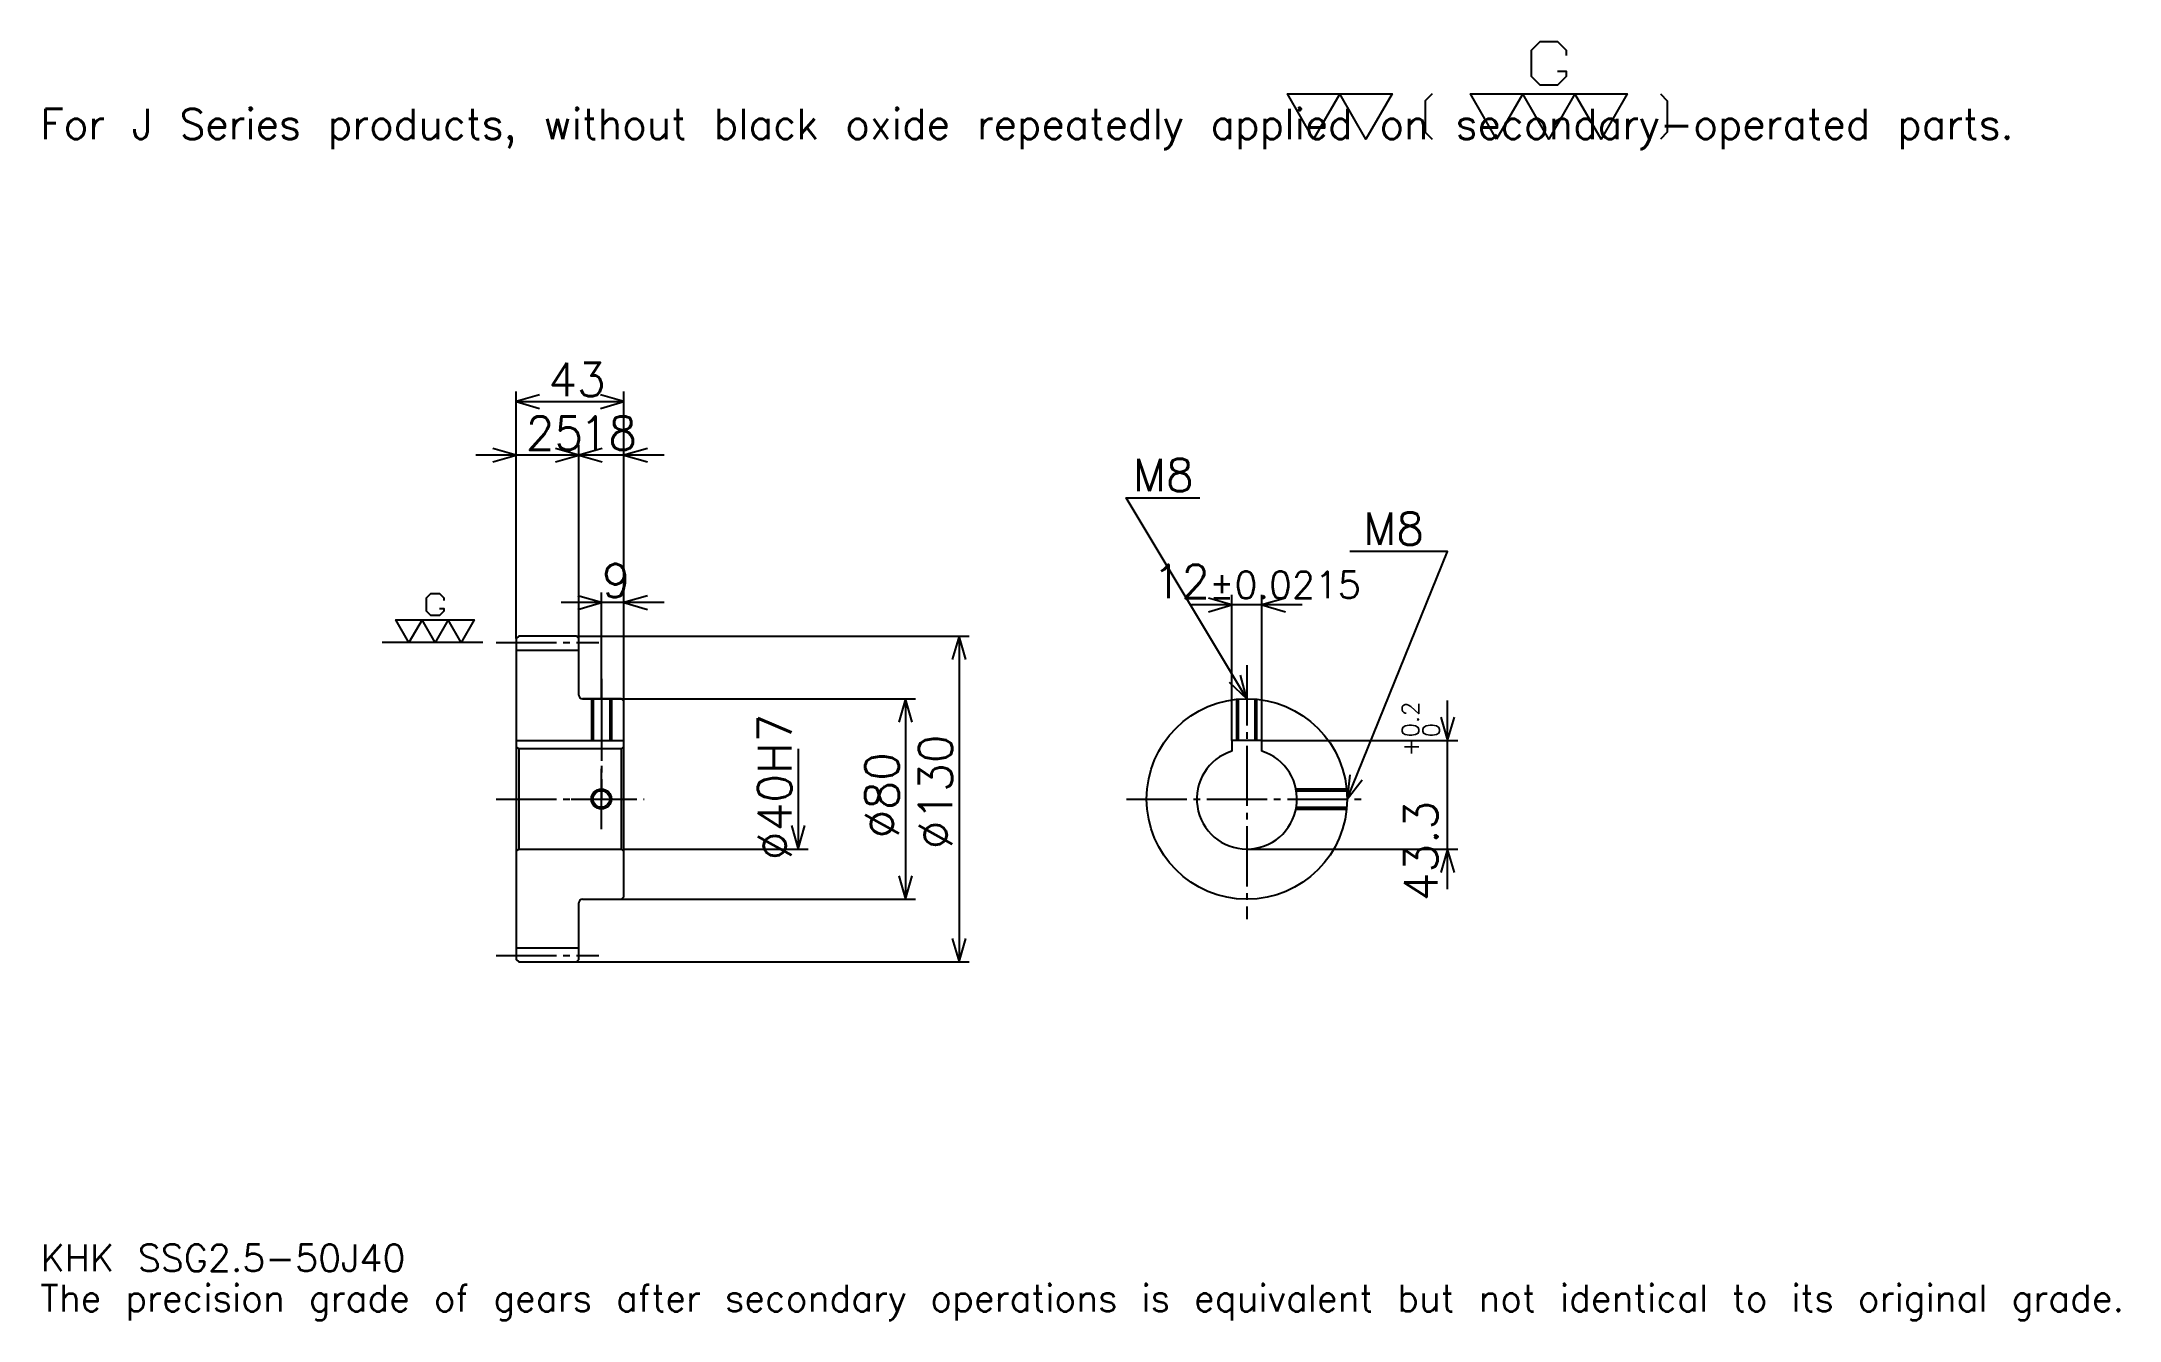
# Model space of a CAD drawing. Extents: x 27 to 856, y 10 to 520.
import ezdxf

# ---------------------------------------------------------------- set-up
doc = ezdxf.new("R2010")
doc.units = 0
doc.linetypes.add('DASHDOT', pattern=[32.086956, 24.065217, -2.673913, 2.673913, -2.673913])
doc.layers.get('0').update_dxf_attribs({"linetype": 'CONTINUOUS'})
doc.layers.add('DASHDOT', color=6, linetype='DASHDOT')
doc.styles.add('KANJI', font='TXT', dxfattribs={"bigfont": 'BIGFONT'})

msp = doc.modelspace()

# ---------------------------------------------------------------- linework, layer by layer
at = {"color": 5}
for p, q in [((216.586945, 282.923889), (216.586945, 380.521729)), ((216.586945, 376.510864), (259.586945, 376.510864)), ((259.586945, 282.923889), (259.586945, 380.521729)), ((241.586945, 282.923889), (241.586945, 359.130432)), ((257.630432, 355.119568), (200.543472, 355.119568)), ((275.630432, 355.119568), (225.543472, 355.119568)), ((250.586945, 282.923889), (250.586945, 300.304352)), ((502.152161, 241.223907), (502.152161, 299.369568)), ((514.152161, 241.223907), (514.152161, 299.369568)), ((275.630432, 296.293457), (234.543472, 296.293457)), ((530.195679, 295.358704), (486.108673, 295.358704)), ((216.586945, 281.923889), (216.586945, 282.923889)), ((240.586945, 282.923889), (259.586945, 282.923889)), ((241.586945, 281.923889), (241.586945, 282.923889)), ((250.586945, 257.923889), (250.586945, 282.923889)), ((250.586945, 257.923889), (250.586945, 282.923889)), ((259.586945, 282.923889), (397.293457, 282.923889)), ((259.586945, 256.923889), (259.586945, 282.923889)), ((393.282593, 282.923889), (393.282593, 152.923904)), ((243.086945, 257.923889), (259.586945, 257.923889)), ((259.586945, 257.923889), (375.902161, 257.923889)), ((371.891296, 257.923889), (371.891296, 177.923904)), ((588.260864, 181.880432), (588.260864, 257.267395)), ((514.152161, 241.223907), (592.271729, 241.223907)), ((329.108673, 237.923904), (329.108673, 197.923904)), ((259.586945, 197.923904), (333.119568, 197.923904)), ((508.152161, 197.923904), (592.271729, 197.923904)), ((243.086945, 177.923904), (259.586945, 177.923904)), ((259.586945, 177.923904), (375.902161, 177.923904)), ((240.586945, 152.923904), (259.586945, 152.923904)), ((259.586945, 152.923904), (397.293457, 152.923904))]:
    msp.add_line(p, q, dxfattribs=at)
at = {"color": 7}
msp.add_line((203.217377, 280.423889), (163.108688, 280.423889), dxfattribs=at)
at = {"color": 4}
for p, q in [((216.586945, 277.298889), (241.586945, 277.298889)), ((216.586945, 241.223907), (259.586945, 241.223907)), ((217.586945, 237.923904), (217.586945, 197.923904)), ((258.586945, 237.923904), (259.586945, 238.923904)), ((258.586945, 197.923904), (259.586945, 196.923904)), ((216.586945, 158.548904), (241.586945, 158.548904))]:
    msp.add_line(p, q, dxfattribs=at)
at = {"color": 7}
for points in [[(632.113037, 508.417816), (635.589111, 508.417816), (635.589111, 506.332184), (632.113037, 502.856079), (625.160889, 502.856079), (621.684753, 506.332184), (621.684753, 516.760437), (625.160889, 520.236511), (632.113037, 520.236511), (635.589111, 516.760437), (635.589111, 514.674805)], [(534.782593, 481.304352), (524.354309, 499.380005), (566.067383, 499.380005), (555.639099, 481.304352), (545.210876, 499.380005), (534.782593, 481.304352)], [(582.057373, 499.380005), (579.276489, 496.599121), (579.276489, 484.085236), (582.057373, 481.304352)], [(607.780396, 481.304352), (597.352173, 499.380005), (659.921753, 499.380005), (649.493469, 481.304352), (639.065186, 499.380005), (628.636963, 481.304352), (618.208679, 499.380005), (607.780396, 481.304352)], [(673.130859, 499.380005), (675.911743, 496.599121), (675.911743, 484.085236), (673.130859, 481.304352)], [(185.970642, 293.980652), (187.708679, 293.980652), (187.708679, 292.937805), (185.970642, 291.199768), (182.494553, 291.199768), (180.756516, 292.937805), (180.756516, 298.151947), (182.494553, 299.889984), (185.970642, 299.889984), (187.708679, 298.151947), (187.708679, 297.109131)], [(173.804337, 280.423889), (168.59021, 289.461731), (199.874985, 289.461731), (194.660858, 280.423889), (189.446732, 289.461731), (184.232605, 280.423889), (179.018463, 289.461731), (173.804337, 280.423889)]]:
    msp.add_lwpolyline(points, dxfattribs=at)
at = {"color": 5}
for points in [[(225.945648, 379.184784), (216.586945, 376.510864), (225.945648, 373.836945)], [(250.228241, 373.836945), (259.586945, 376.510864), (250.228241, 379.184784)], [(207.228241, 352.445618), (216.586945, 355.119568), (207.228241, 357.793457)], [(232.228241, 352.445618), (241.586945, 355.119568), (232.228241, 357.793457)], [(250.945648, 357.793457), (241.586945, 355.119568), (250.945648, 352.445618)], [(268.945648, 357.793457), (259.586945, 355.119568), (268.945648, 352.445618)], [(508.152161, 257.923889), (460.021729, 338.141296), (489.434784, 338.141296)], [(548.152161, 217.923904), (588.260864, 316.75), (549.221741, 316.75)], [(241.228241, 293.619568), (250.586945, 296.293457), (241.228241, 298.967377)], [(268.945648, 298.967377), (259.586945, 296.293457), (268.945648, 293.619568)], [(492.793457, 292.684784), (502.152161, 295.358704), (492.793457, 298.032593)], [(523.510864, 298.032593), (514.152161, 295.358704), (523.510864, 292.684784)], [(395.956512, 273.565216), (393.282593, 282.923889), (390.608673, 273.565216)], [(501.044281, 264.573212), (508.152161, 257.923889), (505.630005, 267.324646)], [(374.565216, 248.565216), (371.891296, 257.923889), (369.217377, 248.565216)], [(585.586914, 250.582596), (588.260864, 241.223907), (590.934814, 250.582596)], [(549.19397, 227.601181), (548.152161, 217.923904), (554.149231, 225.590073)], [(326.434753, 207.282593), (329.108673, 197.923904), (331.782593, 207.282593)], [(590.934814, 188.565216), (588.260864, 197.923904), (585.586914, 188.565216)], [(369.217377, 187.282593), (371.891296, 177.923904), (374.565216, 187.282593)], [(390.608673, 162.282593), (393.282593, 152.923904), (395.956512, 162.282593)]]:
    msp.add_lwpolyline(points, dxfattribs=at)
at = {"color": 4}
for points in [[(241.586945, 259.423889), (241.586945, 281.923889), (240.586945, 282.923889), (217.586945, 282.923889), (216.586945, 281.923889), (216.586945, 196.923904)], [(243.086945, 177.923904), (258.586945, 177.923904), (259.586945, 178.923904), (259.586945, 256.923889), (258.586945, 257.923889), (243.086945, 257.923889)], [(246.586945, 257.923889), (246.586945, 241.223907)], [(247.261948, 257.923889), (247.261948, 241.223907)], [(253.911942, 257.923889), (253.911942, 241.223907)], [(254.586945, 257.923889), (254.586945, 241.223907)], [(504.152161, 241.223907), (504.152161, 257.723389)], [(504.827148, 241.223907), (504.827148, 257.785461)], [(511.477173, 241.223907), (511.477173, 257.785461)], [(512.152161, 241.223907), (512.152161, 257.723389)], [(514.152161, 237.002686), (514.152161, 241.223907), (502.152161, 241.223907), (502.152161, 237.002686)], [(216.586945, 196.923904), (217.586945, 197.923904), (258.586945, 197.923904), (258.586945, 237.923904), (217.586945, 237.923904), (216.586945, 238.923904)], [(527.748047, 221.923904), (547.95166, 221.923904)], [(527.87384, 221.248901), (548.013733, 221.248901)], [(527.748047, 213.923904), (547.95166, 213.923904)], [(527.87384, 214.598907), (548.013733, 214.598907)], [(216.586945, 196.923904), (216.586945, 153.923904), (217.586945, 152.923904), (240.586945, 152.923904), (241.586945, 153.923904), (241.586945, 176.423904)]]:
    msp.add_lwpolyline(points, dxfattribs=at)
for centre, radius in [((508.152161, 217.923904), 40), ((250.586945, 217.923904), 3.325)]:
    msp.add_circle(centre, radius, dxfattribs=at)
at = {"color": 7}
msp.add_circle((250.586945, 217.923904), 4, dxfattribs=at)
at = {"color": 4}
for centre, radius, start, end in [((243.086945, 259.423889), 1.5, 180, 270), ((508.152161, 217.923904), 20, 107.457602748, 72.542397252), ((243.086945, 176.423904), 1.5, 90, 180)]:
    msp.add_arc(centre, radius, start, end, dxfattribs=at)
at = {"layer": 'DASHDOT', "color": 7}
for p, q in [((208.565201, 280.423889), (249.608688, 280.423889)), ((508.152161, 271.293457), (508.152161, 169.902161)), ((250.586945, 257.923889), (250.586945, 217.923904)), ((208.565201, 217.923904), (267.608673, 217.923904)), ((460.130432, 217.923904), (556.173889, 217.923904)), ((208.565201, 155.423904), (249.608688, 155.423904))]:
    msp.add_line(p, q, dxfattribs=at)
for points in [[(250.586945, 265.945648), (250.586945, 233.202164)], [(250.586945, 205.902161), (250.586945, 229.945648)], [(238.565201, 217.923904), (262.608673, 217.923904)]]:
    msp.add_lwpolyline(points, dxfattribs=at)

# ---------------------------------------------------------------- texts
at = {"color": 7, "style": 'KANJI'}
for s, height, p in [('For J Series products, without black oxide repeatedly applied on secondary-operated parts.', 12.032609, (26.73913, 481.304352)), ('43', 13.369565, (229.396729, 378.649994)), ('25', 13.369565, (220.396729, 357.258667)), ('18', 13.369565, (241.896729, 357.258667)), ('M8', 12.834783, (462.695618, 340.815216)), ('M8', 12.834783, (554.56958, 319.423889)), ('9', 13.369565, (250.741837, 298.432617)), ('12', 13.369565, (470.527557, 298.032593)), ('%%p0.0215', 10.695652, (493.120483, 298.032593)), ('KHK SSG2.5-50J40', 10.695652, (26.73913, 29.413044)), ('The precision grade of gears after secondary operations is equivalent but not identical to its original grade.', 10.695652, (26.73913, 13.369565))]:
    msp.add_text(s, height=height, dxfattribs=at).set_placement(p)
for s, height, p in [('%%c40H7', 13.369565, (326.434753, 193.524445)), ('0.2', 6.684783, (576.763062, 242.47821)), ('%%c130', 13.369565, (390.608673, 197.869568)), ('+', 6.684783, (576.763062, 234.991257)), ('0', 6.684783, (585.052124, 242.47821)), ('%%c80', 13.369565, (369.217377, 202.214661)), ('43.3', 13.369565, (584.25, 177.122482))]:
    msp.add_text(s, height=height, rotation=90, dxfattribs=at).set_placement(p)

doc.saveas('drawing.dxf')
